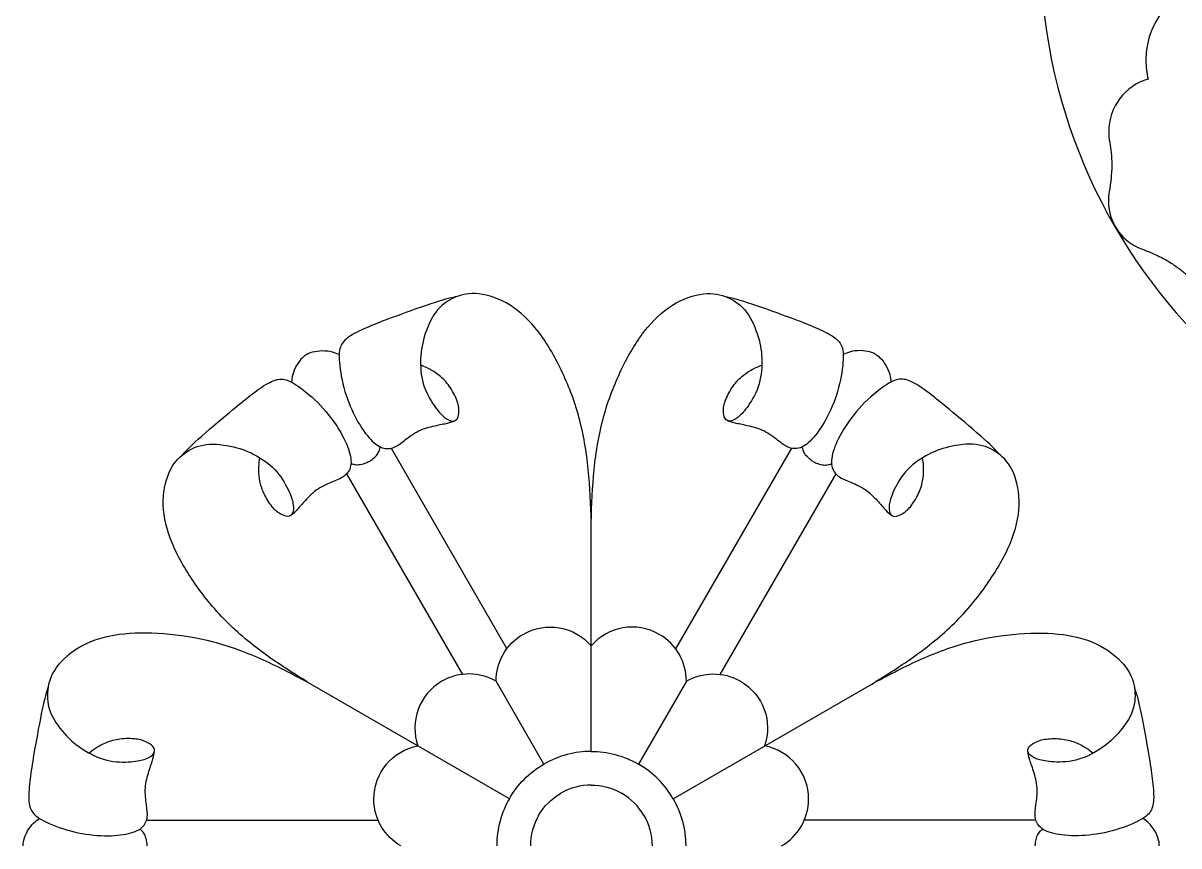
# Model space of a CAD drawing. Extents: x -106 to 93, y -17 to 204.
# Drawn here: x -105.5 to -31.1, y 41 to 94 of the extents above; entities that cross this region are included whole.
import ezdxf

# ---------------------------------------------------------------- set-up
doc = ezdxf.new("R2010")
doc.units = 0
doc.header["$MEASUREMENT"] = 0
doc.layers.add('LAYER_1', color=7, linetype='CONTINUOUS')

msp = doc.modelspace()

# ---------------------------------------------------------------- linework, layer by layer
at = {"layer": 'LAYER_1'}
for points, knots in [([(-4.1535, 62.9348), (-23.9765, 62.9348), (-40.0462, 79.0045), (-40.0462, 98.8275), (-40.0462, 98.8275), (-40.0462, 118.6504), (-23.9765, 134.7201), (-4.1535, 134.7201), (-4.1535, 134.7201), (15.6696, 134.7201), (31.7392, 118.6504), (31.7392, 98.8275), (31.7392, 98.8275), (31.7392, 79.0045), (15.6696, 62.9348), (-4.1535, 62.9348)], [0, 0, 0, 0, 0.2, 0.2, 0.2, 0.2, 0.4, 0.4, 0.4, 0.4, 0.6, 0.6, 0.6, 0.6, 1, 1, 1, 1]), ([(-16.1113, 97.4021), (-16.1113, 97.4021), (-28.3296, 96.7869), (-28.3296, 96.7869), (-28.3296, 96.7869), (-28.3332, 96.7868), (-28.3152, 96.7877), (-28.3188, 96.7875), (-28.3188, 96.7875), (-31.0657, 96.6549), (-33.2521, 94.3857), (-33.2522, 91.606), (-33.2522, 91.606), (-33.2521, 91.1889), (-33.2028, 90.7834), (-33.11, 90.3948), (-33.11, 90.3948), (-34.5757, 89.9587), (-35.6446, 88.6011), (-35.6446, 86.9936), (-35.6446, 86.9936), (-35.6446, 86.7643), (-35.6228, 86.54), (-35.5813, 86.3227), (-35.5813, 86.3227), (-35.5491, 86.1056), (-35.5169, 85.8885), (-35.4922, 85.6482), (-35.4922, 85.6482), (-35.4674, 85.408), (-35.45, 85.1446), (-35.45, 84.8539), (-35.45, 84.8539), (-35.45, 84.5633), (-35.4674, 84.2452), (-35.4968, 83.9555), (-35.4968, 83.9555), (-35.5261, 83.6657), (-35.5674, 83.4042), (-35.6086, 83.1427), (-35.6086, 83.1427), (-35.6447, 82.9473), (-35.6636, 82.7458), (-35.6636, 82.54), (-35.6636, 82.54), (-35.6636, 81.9389), (-35.5028, 81.3754), (-35.222, 80.89), (-35.222, 80.89), (-34.9421, 80.4041), (-34.5344, 79.9832), (-34.0139, 79.6826), (-34.0139, 79.6826), (-33.8356, 79.5797), (-33.6517, 79.4953), (-33.4644, 79.4288), (-33.4644, 79.4288), (-33.2173, 79.3338), (-32.9702, 79.2388), (-32.7046, 79.1193), (-32.7046, 79.1193), (-32.439, 78.9998), (-32.1548, 78.8559), (-31.9032, 78.7106), (-31.9032, 78.7106), (-31.6514, 78.5652), (-31.432, 78.4184), (-31.2363, 78.2769), (-31.2363, 78.2769), (-31.0407, 78.1353), (-30.8687, 77.9988), (-30.6967, 77.8625), (-30.6967, 77.8625), (-30.5294, 77.7179), (-30.346, 77.5868), (-30.1474, 77.4721), (-30.1474, 77.4721), (-28.7554, 76.6684), (-27.0451, 76.9153), (-25.9346, 77.9667), (-25.9346, 77.9667), (-25.6446, 77.692), (-25.318, 77.4466), (-24.9568, 77.238), (-24.9568, 77.238), (-22.5494, 75.8481), (-19.491, 76.607), (-18.0027, 78.9196), (-18.0027, 78.9196), (-18.0008, 78.9226), (-18.0107, 78.9075), (-18.0087, 78.9105), (-18.0087, 78.9105), (-18.0087, 78.9105), (-11.3668, 89.1843), (-11.3668, 89.1843)], [0, 0, 0, 0, 0.04, 0.04, 0.04, 0.04, 0.08, 0.08, 0.08, 0.08, 0.12, 0.12, 0.12, 0.12, 0.16, 0.16, 0.16, 0.16, 0.2, 0.2, 0.2, 0.2, 0.24, 0.24, 0.24, 0.24, 0.28, 0.28, 0.28, 0.28, 0.32, 0.32, 0.32, 0.32, 0.36, 0.36, 0.36, 0.36, 0.4, 0.4, 0.4, 0.4, 0.44, 0.44, 0.44, 0.44, 0.48, 0.48, 0.48, 0.48, 0.52, 0.52, 0.52, 0.52, 0.56, 0.56, 0.56, 0.56, 0.6, 0.6, 0.6, 0.6, 0.64, 0.64, 0.64, 0.64, 0.68, 0.68, 0.68, 0.68, 0.72, 0.72, 0.72, 0.72, 0.76, 0.76, 0.76, 0.76, 0.8, 0.8, 0.8, 0.8, 0.84, 0.84, 0.84, 0.84, 0.88, 0.88, 0.88, 0.88, 0.92, 0.92, 0.92, 0.92, 1, 1, 1, 1]), ([(-68.9559, 61.8501), (-68.9923, 62.9798), (-69.0288, 64.1097), (-69.1439, 65.2497), (-69.1439, 65.2497), (-69.2589, 66.3898), (-69.4527, 67.5404), (-69.7493, 68.6255), (-69.7493, 68.6255), (-70.046, 69.7109), (-70.4456, 70.7309), (-70.8898, 71.6593), (-70.8898, 71.6593), (-71.334, 72.5877), (-71.8228, 73.4244), (-72.3682, 74.1308), (-72.3682, 74.1308), (-72.9138, 74.8371), (-73.5161, 75.4132), (-74.182, 75.8262), (-74.182, 75.8262), (-74.848, 76.2393), (-75.5776, 76.4893), (-76.1896, 76.5606), (-76.1896, 76.5606), (-76.8017, 76.6318), (-77.2961, 76.5242), (-77.7516, 76.3244), (-77.7516, 76.3244), (-78.2071, 76.1245), (-78.6237, 75.8323), (-78.9563, 75.3849), (-78.9563, 75.3849), (-79.289, 74.9375), (-79.5379, 74.3349), (-79.7, 73.7908), (-79.7, 73.7908), (-79.8622, 73.2469), (-79.9376, 72.7615), (-79.9432, 72.2246), (-79.9432, 72.2246), (-79.9488, 71.6878), (-79.8846, 71.0994), (-79.7026, 70.5705), (-79.7026, 70.5705), (-79.5205, 70.0415), (-79.2207, 69.5719), (-78.9837, 69.247), (-78.9837, 69.247), (-78.7466, 68.922), (-78.5721, 68.7416), (-78.3959, 68.6066), (-78.3959, 68.6066), (-78.2197, 68.4717), (-78.0419, 68.3822), (-77.8963, 68.3686), (-77.8963, 68.3686), (-77.7508, 68.3551), (-77.6377, 68.4175), (-77.5676, 68.5397), (-77.5676, 68.5397), (-77.4976, 68.6619), (-77.4707, 68.8439), (-77.4718, 69.0397), (-77.4718, 69.0397), (-77.473, 69.2356), (-77.5023, 69.4453), (-77.6073, 69.719), (-77.6073, 69.719), (-77.7121, 69.9926), (-77.8927, 70.3302), (-78.091, 70.6115), (-78.091, 70.6115), (-78.2893, 70.8929), (-78.5055, 71.1182), (-78.7348, 71.3043), (-78.7348, 71.3043), (-78.9641, 71.4903), (-79.2067, 71.6372), (-79.4099, 71.7413), (-79.4099, 71.7413), (-79.613, 71.8454), (-79.7768, 71.9069), (-79.9406, 71.9684)], [0, 0, 0, 0, 0.0454545, 0.0454545, 0.0454545, 0.0454545, 0.0909091, 0.0909091, 0.0909091, 0.0909091, 0.1363636, 0.1363636, 0.1363636, 0.1363636, 0.1818182, 0.1818182, 0.1818182, 0.1818182, 0.2272727, 0.2272727, 0.2272727, 0.2272727, 0.2727273, 0.2727273, 0.2727273, 0.2727273, 0.3181818, 0.3181818, 0.3181818, 0.3181818, 0.3636364, 0.3636364, 0.3636364, 0.3636364, 0.4090909, 0.4090909, 0.4090909, 0.4090909, 0.4545455, 0.4545455, 0.4545455, 0.4545455, 0.5, 0.5, 0.5, 0.5, 0.5454545, 0.5454545, 0.5454545, 0.5454545, 0.5909091, 0.5909091, 0.5909091, 0.5909091, 0.6363636, 0.6363636, 0.6363636, 0.6363636, 0.6818182, 0.6818182, 0.6818182, 0.6818182, 0.7272727, 0.7272727, 0.7272727, 0.7272727, 0.7727273, 0.7727273, 0.7727273, 0.7727273, 0.8181818, 0.8181818, 0.8181818, 0.8181818, 0.8636364, 0.8636364, 0.8636364, 0.8636364, 0.9090909, 0.9090909, 0.9090909, 0.9090909, 1, 1, 1, 1]), ([(-68.9561, 61.8502), (-68.9197, 62.9799), (-68.8832, 64.1097), (-68.7682, 65.2498), (-68.7682, 65.2498), (-68.6531, 66.3899), (-68.4595, 67.5405), (-68.1627, 68.6256), (-68.1627, 68.6256), (-67.866, 69.711), (-67.4664, 70.731), (-67.0223, 71.6594), (-67.0223, 71.6594), (-66.5781, 72.5878), (-66.0893, 73.4245), (-65.5437, 74.1309), (-65.5437, 74.1309), (-64.9983, 74.8372), (-64.3959, 75.4132), (-63.7301, 75.8263), (-63.7301, 75.8263), (-63.0641, 76.2394), (-62.3344, 76.4895), (-61.7224, 76.5606), (-61.7224, 76.5606), (-61.1105, 76.6319), (-60.6159, 76.5243), (-60.1604, 76.3245), (-60.1604, 76.3245), (-59.7049, 76.1246), (-59.2883, 75.8324), (-58.9557, 75.385), (-58.9557, 75.385), (-58.623, 74.9377), (-58.3743, 74.335), (-58.2121, 73.7909), (-58.2121, 73.7909), (-58.05, 73.247), (-57.9745, 72.7616), (-57.9688, 72.2247), (-57.9688, 72.2247), (-57.9633, 71.6879), (-58.0275, 71.0994), (-58.2094, 70.5706), (-58.2094, 70.5706), (-58.3915, 70.0417), (-58.6913, 69.5721), (-58.9284, 69.2471), (-58.9284, 69.2471), (-59.1655, 68.9221), (-59.34, 68.7417), (-59.5161, 68.6067), (-59.5161, 68.6067), (-59.6924, 68.4718), (-59.8702, 68.3823), (-60.0157, 68.3687), (-60.0157, 68.3687), (-60.1613, 68.3552), (-60.2745, 68.4176), (-60.3444, 68.5398), (-60.3444, 68.5398), (-60.4144, 68.662), (-60.4414, 68.844), (-60.4402, 69.0398), (-60.4402, 69.0398), (-60.4391, 69.2356), (-60.4098, 69.4454), (-60.3048, 69.719), (-60.3048, 69.719), (-60.1999, 69.9927), (-60.0194, 70.3303), (-59.8211, 70.6116), (-59.8211, 70.6116), (-59.6227, 70.8931), (-59.4065, 71.1183), (-59.1772, 71.3044), (-59.1772, 71.3044), (-58.948, 71.4904), (-58.7053, 71.6372), (-58.5022, 71.7414), (-58.5022, 71.7414), (-58.299, 71.8455), (-58.1353, 71.907), (-57.9716, 71.9685)], [0, 0, 0, 0, 0.0454545, 0.0454545, 0.0454545, 0.0454545, 0.0909091, 0.0909091, 0.0909091, 0.0909091, 0.1363636, 0.1363636, 0.1363636, 0.1363636, 0.1818182, 0.1818182, 0.1818182, 0.1818182, 0.2272727, 0.2272727, 0.2272727, 0.2272727, 0.2727273, 0.2727273, 0.2727273, 0.2727273, 0.3181818, 0.3181818, 0.3181818, 0.3181818, 0.3636364, 0.3636364, 0.3636364, 0.3636364, 0.4090909, 0.4090909, 0.4090909, 0.4090909, 0.4545455, 0.4545455, 0.4545455, 0.4545455, 0.5, 0.5, 0.5, 0.5, 0.5454545, 0.5454545, 0.5454545, 0.5454545, 0.5909091, 0.5909091, 0.5909091, 0.5909091, 0.6363636, 0.6363636, 0.6363636, 0.6363636, 0.6818182, 0.6818182, 0.6818182, 0.6818182, 0.7272727, 0.7272727, 0.7272727, 0.7272727, 0.7727273, 0.7727273, 0.7727273, 0.7727273, 0.8181818, 0.8181818, 0.8181818, 0.8181818, 0.8636364, 0.8636364, 0.8636364, 0.8636364, 0.9090909, 0.9090909, 0.9090909, 0.9090909, 1, 1, 1, 1]), ([(-77.5703, 76.398), (-77.9335, 76.3173), (-78.2967, 76.2367), (-79.0035, 76.0078), (-79.0035, 76.0078), (-79.7102, 75.779), (-80.7607, 75.4021), (-81.4969, 75.1319), (-81.4969, 75.1319), (-82.2331, 74.8618), (-82.6553, 74.6984), (-83.0972, 74.5149), (-83.0972, 74.5149), (-83.5392, 74.3315), (-84.0013, 74.1279), (-84.34, 73.9295), (-84.34, 73.9295), (-84.6787, 73.731), (-84.8941, 73.5378), (-85.0237, 73.3051), (-85.0237, 73.3051), (-85.1534, 73.0725), (-85.1972, 72.8005), (-85.1732, 72.3266), (-85.1732, 72.3266), (-85.1492, 71.8527), (-85.0575, 71.177), (-84.8823, 70.5208), (-84.8823, 70.5208), (-84.7071, 69.8646), (-84.4484, 69.2278), (-84.165, 68.6771), (-84.165, 68.6771), (-83.8815, 68.1265), (-83.573, 67.6619), (-83.2729, 67.316), (-83.2729, 67.316), (-82.9727, 66.9699), (-82.6808, 66.7426), (-82.4025, 66.648), (-82.4025, 66.648), (-82.1241, 66.5534), (-81.8591, 66.5916), (-81.6343, 66.684), (-81.6343, 66.684), (-81.4094, 66.7766), (-81.2246, 66.9235), (-80.9758, 67.1187), (-80.9758, 67.1187), (-80.7271, 67.314), (-80.4145, 67.5576), (-80.0707, 67.7275), (-80.0707, 67.7275), (-79.7269, 67.8972), (-79.3519, 67.9932), (-79.0249, 68.0651), (-79.0249, 68.0651), (-78.6978, 68.1371), (-78.4184, 68.185), (-78.2121, 68.2347), (-78.2121, 68.2347), (-78.0058, 68.2844), (-77.8724, 68.3359), (-77.7391, 68.3875)], [0, 0, 0, 0, 0.0588235, 0.0588235, 0.0588235, 0.0588235, 0.1176471, 0.1176471, 0.1176471, 0.1176471, 0.1764706, 0.1764706, 0.1764706, 0.1764706, 0.2352941, 0.2352941, 0.2352941, 0.2352941, 0.2941176, 0.2941176, 0.2941176, 0.2941176, 0.3529412, 0.3529412, 0.3529412, 0.3529412, 0.4117647, 0.4117647, 0.4117647, 0.4117647, 0.4705882, 0.4705882, 0.4705882, 0.4705882, 0.5294118, 0.5294118, 0.5294118, 0.5294118, 0.5882353, 0.5882353, 0.5882353, 0.5882353, 0.6470588, 0.6470588, 0.6470588, 0.6470588, 0.7058824, 0.7058824, 0.7058824, 0.7058824, 0.7647059, 0.7647059, 0.7647059, 0.7647059, 0.8235294, 0.8235294, 0.8235294, 0.8235294, 0.8823529, 0.8823529, 0.8823529, 0.8823529, 1, 1, 1, 1]), ([(-60.3417, 76.3981), (-59.9787, 76.3174), (-59.6154, 76.2368), (-58.9087, 76.0079), (-58.9087, 76.0079), (-58.2018, 75.7791), (-57.1514, 75.4022), (-56.4152, 75.132), (-56.4152, 75.132), (-55.6789, 74.8619), (-55.2569, 74.6985), (-54.8149, 74.515), (-54.8149, 74.515), (-54.3728, 74.3316), (-53.9108, 74.128), (-53.5721, 73.9295), (-53.5721, 73.9295), (-53.2334, 73.7311), (-53.018, 73.5379), (-52.8883, 73.3052), (-52.8883, 73.3052), (-52.7587, 73.0726), (-52.7148, 72.8006), (-52.7389, 72.3267), (-52.7389, 72.3267), (-52.7629, 71.8528), (-52.8546, 71.1771), (-53.0298, 70.5209), (-53.0298, 70.5209), (-53.2051, 69.8647), (-53.4636, 69.2279), (-53.7471, 68.6772), (-53.7471, 68.6772), (-54.0307, 68.1266), (-54.339, 67.662), (-54.6392, 67.316), (-54.6392, 67.316), (-54.9393, 66.97), (-55.2313, 66.7427), (-55.5097, 66.6481), (-55.5097, 66.6481), (-55.788, 66.5535), (-56.0529, 66.5916), (-56.2777, 66.6841), (-56.2777, 66.6841), (-56.5026, 66.7767), (-56.6875, 66.9236), (-56.9362, 67.1188), (-56.9362, 67.1188), (-57.185, 67.314), (-57.4976, 67.5578), (-57.8413, 67.7276), (-57.8413, 67.7276), (-58.1852, 67.8972), (-58.5601, 67.9933), (-58.8872, 68.0653), (-58.8872, 68.0653), (-59.2143, 68.1372), (-59.4936, 68.185), (-59.6999, 68.2348), (-59.6999, 68.2348), (-59.9063, 68.2845), (-60.0397, 68.336), (-60.173, 68.3876)], [0, 0, 0, 0, 0.0588235, 0.0588235, 0.0588235, 0.0588235, 0.1176471, 0.1176471, 0.1176471, 0.1176471, 0.1764706, 0.1764706, 0.1764706, 0.1764706, 0.2352941, 0.2352941, 0.2352941, 0.2352941, 0.2941176, 0.2941176, 0.2941176, 0.2941176, 0.3529412, 0.3529412, 0.3529412, 0.3529412, 0.4117647, 0.4117647, 0.4117647, 0.4117647, 0.4705882, 0.4705882, 0.4705882, 0.4705882, 0.5294118, 0.5294118, 0.5294118, 0.5294118, 0.5882353, 0.5882353, 0.5882353, 0.5882353, 0.6470588, 0.6470588, 0.6470588, 0.6470588, 0.7058824, 0.7058824, 0.7058824, 0.7058824, 0.7647059, 0.7647059, 0.7647059, 0.7647059, 0.8235294, 0.8235294, 0.8235294, 0.8235294, 0.8823529, 0.8823529, 0.8823529, 0.8823529, 1, 1, 1, 1]), ([(-87.2409, 72.6736), (-87.3326, 72.6207), (-87.4243, 72.5677), (-87.5446, 72.4467), (-87.5446, 72.4467), (-87.6649, 72.3256), (-87.8138, 72.1363), (-87.929, 71.9407), (-87.929, 71.9407), (-88.0442, 71.7451), (-88.1255, 71.5432), (-88.173, 71.3643), (-88.173, 71.3643), (-88.2207, 71.1854), (-88.2344, 71.0295), (-88.2482, 70.8736)], [0, 0, 0, 0, 0.2, 0.2, 0.2, 0.2, 0.4, 0.4, 0.4, 0.4, 0.6, 0.6, 0.6, 0.6, 1, 1, 1, 1]), ([(-87.2407, 72.6737), (-87.1491, 72.7267), (-87.0574, 72.7796), (-86.8923, 72.8232), (-86.8923, 72.8232), (-86.7273, 72.8669), (-86.4889, 72.9012), (-86.2619, 72.9032), (-86.2619, 72.9032), (-86.0351, 72.9051), (-85.8194, 72.8746), (-85.6407, 72.8264), (-85.6407, 72.8264), (-85.4621, 72.7781), (-85.3201, 72.7121), (-85.1782, 72.646)], [0, 0, 0, 0, 0.2, 0.2, 0.2, 0.2, 0.4, 0.4, 0.4, 0.4, 0.6, 0.6, 0.6, 0.6, 1, 1, 1, 1]), ([(-50.6713, 72.6738), (-50.763, 72.7267), (-50.8547, 72.7796), (-51.0197, 72.8233), (-51.0197, 72.8233), (-51.1847, 72.8669), (-51.4231, 72.9013), (-51.6501, 72.9033), (-51.6501, 72.9033), (-51.8771, 72.9052), (-52.0926, 72.8747), (-52.2712, 72.8265), (-52.2712, 72.8265), (-52.45, 72.7782), (-52.592, 72.7122), (-52.7338, 72.6461)], [0, 0, 0, 0, 0.2, 0.2, 0.2, 0.2, 0.4, 0.4, 0.4, 0.4, 0.6, 0.6, 0.6, 0.6, 1, 1, 1, 1]), ([(-50.6712, 72.6737), (-50.5795, 72.6208), (-50.4877, 72.5678), (-50.3675, 72.4468), (-50.3675, 72.4468), (-50.2472, 72.3256), (-50.0982, 72.1364), (-49.983, 71.9408), (-49.983, 71.9408), (-49.8679, 71.7452), (-49.7865, 71.5433), (-49.7389, 71.3644), (-49.7389, 71.3644), (-49.6914, 71.1855), (-49.6776, 71.0296), (-49.6638, 70.8737)], [0, 0, 0, 0, 0.2, 0.2, 0.2, 0.2, 0.4, 0.4, 0.4, 0.4, 0.6, 0.6, 0.6, 0.6, 1, 1, 1, 1]), ([(-95.3014, 66.1609), (-95.05, 66.435), (-94.7985, 66.7093), (-94.247, 67.207), (-94.247, 67.207), (-93.6954, 67.7046), (-92.8438, 68.4259), (-92.2417, 68.9283), (-92.2417, 68.9283), (-91.6396, 69.4309), (-91.2871, 69.7148), (-90.9072, 70.0058), (-90.9072, 70.0058), (-90.5273, 70.2969), (-90.12, 70.5952), (-89.7788, 70.7894), (-89.7788, 70.7894), (-89.4376, 70.9834), (-89.1625, 71.0734), (-88.8963, 71.0694), (-88.8963, 71.0694), (-88.6299, 71.0653), (-88.3725, 70.9672), (-87.9741, 70.7095), (-87.9741, 70.7095), (-87.5758, 70.4518), (-87.0364, 70.0345), (-86.5556, 69.5547), (-86.5556, 69.5547), (-86.075, 69.0748), (-85.6528, 68.5324), (-85.3177, 68.0116), (-85.3177, 68.0116), (-84.9826, 67.4907), (-84.7344, 66.9913), (-84.5848, 66.5585), (-84.5848, 66.5585), (-84.4353, 66.1256), (-84.3844, 65.759), (-84.4417, 65.4707), (-84.4417, 65.4707), (-84.4989, 65.1823), (-84.6644, 64.9719), (-84.8569, 64.8235), (-84.8569, 64.8235), (-85.0495, 64.675), (-85.2692, 64.5884), (-85.5626, 64.4705), (-85.5626, 64.4705), (-85.8561, 64.3527), (-86.2234, 64.2039), (-86.5423, 63.991), (-86.5423, 63.991), (-86.8613, 63.7782), (-87.1318, 63.5015), (-87.3578, 63.2542), (-87.3578, 63.2542), (-87.5836, 63.0069), (-87.7647, 62.7889), (-87.9109, 62.6351), (-87.9109, 62.6351), (-88.0572, 62.4813), (-88.1684, 62.3915), (-88.2797, 62.3018)], [0, 0, 0, 0, 0.0588235, 0.0588235, 0.0588235, 0.0588235, 0.1176471, 0.1176471, 0.1176471, 0.1176471, 0.1764706, 0.1764706, 0.1764706, 0.1764706, 0.2352941, 0.2352941, 0.2352941, 0.2352941, 0.2941176, 0.2941176, 0.2941176, 0.2941176, 0.3529412, 0.3529412, 0.3529412, 0.3529412, 0.4117647, 0.4117647, 0.4117647, 0.4117647, 0.4705882, 0.4705882, 0.4705882, 0.4705882, 0.5294118, 0.5294118, 0.5294118, 0.5294118, 0.5882353, 0.5882353, 0.5882353, 0.5882353, 0.6470588, 0.6470588, 0.6470588, 0.6470588, 0.7058824, 0.7058824, 0.7058824, 0.7058824, 0.7647059, 0.7647059, 0.7647059, 0.7647059, 0.8235294, 0.8235294, 0.8235294, 0.8235294, 0.8823529, 0.8823529, 0.8823529, 0.8823529, 1, 1, 1, 1]), ([(-42.6106, 66.161), (-42.862, 66.4351), (-43.1135, 66.7094), (-43.6651, 67.2071), (-43.6651, 67.2071), (-44.2166, 67.7047), (-45.0683, 68.426), (-45.6703, 68.9284), (-45.6703, 68.9284), (-46.2724, 69.431), (-46.625, 69.7149), (-47.0049, 70.0059), (-47.0049, 70.0059), (-47.3847, 70.297), (-47.7921, 70.5953), (-48.1332, 70.7895), (-48.1332, 70.7895), (-48.4745, 70.9836), (-48.7496, 71.0735), (-49.0158, 71.0695), (-49.0158, 71.0695), (-49.2821, 71.0654), (-49.5396, 70.9673), (-49.938, 70.7096), (-49.938, 70.7096), (-50.3363, 70.4519), (-50.8757, 70.0346), (-51.3564, 69.5548), (-51.3564, 69.5548), (-51.8371, 69.0749), (-52.2592, 68.5326), (-52.5944, 68.0117), (-52.5944, 68.0117), (-52.9295, 67.4909), (-53.1776, 66.9914), (-53.3272, 66.5586), (-53.3272, 66.5586), (-53.4768, 66.1257), (-53.5277, 65.7591), (-53.4704, 65.4707), (-53.4704, 65.4707), (-53.4131, 65.1823), (-53.2476, 64.972), (-53.0551, 64.8236), (-53.0551, 64.8236), (-52.8625, 64.6751), (-52.6428, 64.5885), (-52.3495, 64.4706), (-52.3495, 64.4706), (-52.056, 64.3528), (-51.6886, 64.204), (-51.3697, 63.9911), (-51.3697, 63.9911), (-51.0509, 63.7783), (-50.7802, 63.5016), (-50.5544, 63.2542), (-50.5544, 63.2542), (-50.3285, 63.007), (-50.1474, 62.789), (-50.0012, 62.6352), (-50.0012, 62.6352), (-49.8549, 62.4814), (-49.7436, 62.3916), (-49.6323, 62.3018)], [0, 0, 0, 0, 0.0588235, 0.0588235, 0.0588235, 0.0588235, 0.1176471, 0.1176471, 0.1176471, 0.1176471, 0.1764706, 0.1764706, 0.1764706, 0.1764706, 0.2352941, 0.2352941, 0.2352941, 0.2352941, 0.2941176, 0.2941176, 0.2941176, 0.2941176, 0.3529412, 0.3529412, 0.3529412, 0.3529412, 0.4117647, 0.4117647, 0.4117647, 0.4117647, 0.4705882, 0.4705882, 0.4705882, 0.4705882, 0.5294118, 0.5294118, 0.5294118, 0.5294118, 0.5882353, 0.5882353, 0.5882353, 0.5882353, 0.6470588, 0.6470588, 0.6470588, 0.6470588, 0.7058824, 0.7058824, 0.7058824, 0.7058824, 0.7647059, 0.7647059, 0.7647059, 0.7647059, 0.8235294, 0.8235294, 0.8235294, 0.8235294, 0.8823529, 0.8823529, 0.8823529, 0.8823529, 1, 1, 1, 1]), ([(-87.0098, 51.4267), (-87.9699, 52.0231), (-88.9302, 52.6196), (-89.86, 53.2892), (-89.86, 53.2892), (-90.7898, 53.959), (-91.6893, 54.702), (-92.4808, 55.5016), (-92.4808, 55.5016), (-93.2724, 56.3011), (-93.956, 57.1572), (-94.5379, 58.0061), (-94.5379, 58.0061), (-95.1198, 58.855), (-95.6, 59.6966), (-95.9389, 60.5222), (-95.9389, 60.5222), (-96.2779, 61.3478), (-96.4756, 62.1575), (-96.5005, 62.9407), (-96.5005, 62.9407), (-96.5252, 63.724), (-96.3769, 64.4809), (-96.1326, 65.0465), (-96.1326, 65.0465), (-95.8883, 65.6121), (-95.5478, 65.9866), (-95.147, 66.2811), (-95.147, 66.2811), (-94.7462, 66.5757), (-94.2849, 66.7903), (-93.7311, 66.8547), (-93.7311, 66.8547), (-93.1773, 66.9191), (-92.531, 66.8333), (-91.9788, 66.7017), (-91.9788, 66.7017), (-91.4266, 66.5702), (-90.9685, 66.3928), (-90.5007, 66.1292), (-90.5007, 66.1292), (-90.033, 65.8657), (-89.5555, 65.5158), (-89.1885, 65.0938), (-89.1885, 65.0938), (-88.8215, 64.6716), (-88.5647, 64.1772), (-88.4018, 63.8094), (-88.4018, 63.8094), (-88.2389, 63.4416), (-88.1699, 63.2003), (-88.1411, 62.9803), (-88.1411, 62.9803), (-88.1124, 62.7602), (-88.1238, 62.5613), (-88.1849, 62.4285), (-88.1849, 62.4285), (-88.2459, 62.2958), (-88.3565, 62.229), (-88.4973, 62.2295), (-88.4973, 62.2295), (-88.6382, 62.23), (-88.8093, 62.2976), (-88.9782, 62.3965), (-88.9782, 62.3965), (-89.1472, 62.4954), (-89.3143, 62.6257), (-89.4988, 62.8534), (-89.4988, 62.8534), (-89.6833, 63.0811), (-89.8854, 63.4063), (-90.0299, 63.7186), (-90.0299, 63.7186), (-90.1744, 64.0311), (-90.2614, 64.3309), (-90.3079, 64.6226), (-90.3079, 64.6226), (-90.3544, 64.9141), (-90.3602, 65.1977), (-90.3489, 65.4257), (-90.3489, 65.4257), (-90.3375, 65.6537), (-90.3088, 65.8262), (-90.2802, 65.9988)], [0, 0, 0, 0, 0.0454545, 0.0454545, 0.0454545, 0.0454545, 0.0909091, 0.0909091, 0.0909091, 0.0909091, 0.1363636, 0.1363636, 0.1363636, 0.1363636, 0.1818182, 0.1818182, 0.1818182, 0.1818182, 0.2272727, 0.2272727, 0.2272727, 0.2272727, 0.2727273, 0.2727273, 0.2727273, 0.2727273, 0.3181818, 0.3181818, 0.3181818, 0.3181818, 0.3636364, 0.3636364, 0.3636364, 0.3636364, 0.4090909, 0.4090909, 0.4090909, 0.4090909, 0.4545455, 0.4545455, 0.4545455, 0.4545455, 0.5, 0.5, 0.5, 0.5, 0.5454545, 0.5454545, 0.5454545, 0.5454545, 0.5909091, 0.5909091, 0.5909091, 0.5909091, 0.6363636, 0.6363636, 0.6363636, 0.6363636, 0.6818182, 0.6818182, 0.6818182, 0.6818182, 0.7272727, 0.7272727, 0.7272727, 0.7272727, 0.7727273, 0.7727273, 0.7727273, 0.7727273, 0.8181818, 0.8181818, 0.8181818, 0.8181818, 0.8636364, 0.8636364, 0.8636364, 0.8636364, 0.9090909, 0.9090909, 0.9090909, 0.9090909, 1, 1, 1, 1]), ([(-83.2494, 65.7604), (-83.1932, 65.7929), (-83.137, 65.8253), (-83.0543, 65.8909), (-83.0543, 65.8909), (-82.9716, 65.9566), (-82.8623, 66.0556), (-82.7811, 66.1511), (-82.7811, 66.1511), (-82.7001, 66.2468), (-82.6472, 66.339), (-82.6127, 66.4312), (-82.6127, 66.4312), (-82.5783, 66.5234), (-82.5622, 66.6158), (-82.5462, 66.7081)], [0, 0, 0, 0, 0.2, 0.2, 0.2, 0.2, 0.4, 0.4, 0.4, 0.4, 0.6, 0.6, 0.6, 0.6, 1, 1, 1, 1]), ([(-54.6627, 65.7605), (-54.7189, 65.7929), (-54.775, 65.8254), (-54.8578, 65.891), (-54.8578, 65.891), (-54.9405, 65.9567), (-55.0498, 66.0557), (-55.1308, 66.1513), (-55.1308, 66.1513), (-55.212, 66.2469), (-55.2649, 66.3391), (-55.2993, 66.4313), (-55.2993, 66.4313), (-55.3338, 66.5235), (-55.3498, 66.6159), (-55.3658, 66.7082)], [0, 0, 0, 0, 0.2, 0.2, 0.2, 0.2, 0.4, 0.4, 0.4, 0.4, 0.6, 0.6, 0.6, 0.6, 1, 1, 1, 1]), ([(-50.9023, 51.4268), (-49.9421, 52.0232), (-48.9819, 52.6197), (-48.0521, 53.2893), (-48.0521, 53.2893), (-47.1223, 53.9591), (-46.2228, 54.702), (-45.4312, 55.5017), (-45.4312, 55.5017), (-44.6397, 56.3012), (-43.956, 57.1573), (-43.3742, 58.0062), (-43.3742, 58.0062), (-42.7923, 58.8551), (-42.3121, 59.6967), (-41.9731, 60.5223), (-41.9731, 60.5223), (-41.6342, 61.3479), (-41.4364, 62.1576), (-41.4117, 62.9408), (-41.4117, 62.9408), (-41.3869, 63.7241), (-41.5351, 64.481), (-41.7794, 65.0466), (-41.7794, 65.0466), (-42.0238, 65.6123), (-42.3641, 65.9867), (-42.765, 66.2812), (-42.765, 66.2812), (-43.1658, 66.5757), (-43.6272, 66.7904), (-44.181, 66.8548), (-44.181, 66.8548), (-44.7347, 66.9193), (-45.3811, 66.8334), (-45.9333, 66.7018), (-45.9333, 66.7018), (-46.4854, 66.5702), (-46.9436, 66.3929), (-47.4113, 66.1293), (-47.4113, 66.1293), (-47.8791, 65.8658), (-48.3565, 65.5159), (-48.7235, 65.0939), (-48.7235, 65.0939), (-49.0905, 64.6718), (-49.3473, 64.1773), (-49.5102, 63.8095), (-49.5102, 63.8095), (-49.6731, 63.4417), (-49.7421, 63.2003), (-49.7708, 62.9803), (-49.7708, 62.9803), (-49.7997, 62.7603), (-49.7883, 62.5615), (-49.7272, 62.4287), (-49.7272, 62.4287), (-49.6662, 62.2958), (-49.5555, 62.2291), (-49.4146, 62.2295), (-49.4146, 62.2295), (-49.2739, 62.23), (-49.1029, 62.2977), (-48.9338, 62.3966), (-48.9338, 62.3966), (-48.7648, 62.4955), (-48.5978, 62.6258), (-48.4133, 62.8535), (-48.4133, 62.8535), (-48.2288, 63.0811), (-48.0267, 63.4063), (-47.8821, 63.7187), (-47.8821, 63.7187), (-47.7376, 64.0312), (-47.6506, 64.331), (-47.6042, 64.6226), (-47.6042, 64.6226), (-47.5578, 64.9143), (-47.5519, 65.1978), (-47.5622, 65.4264), (-47.5622, 65.4264), (-47.5725, 65.6551), (-47.5992, 65.8289), (-47.6257, 66.0027)], [0, 0, 0, 0, 0.0454545, 0.0454545, 0.0454545, 0.0454545, 0.0909091, 0.0909091, 0.0909091, 0.0909091, 0.1363636, 0.1363636, 0.1363636, 0.1363636, 0.1818182, 0.1818182, 0.1818182, 0.1818182, 0.2272727, 0.2272727, 0.2272727, 0.2272727, 0.2727273, 0.2727273, 0.2727273, 0.2727273, 0.3181818, 0.3181818, 0.3181818, 0.3181818, 0.3636364, 0.3636364, 0.3636364, 0.3636364, 0.4090909, 0.4090909, 0.4090909, 0.4090909, 0.4545455, 0.4545455, 0.4545455, 0.4545455, 0.5, 0.5, 0.5, 0.5, 0.5454545, 0.5454545, 0.5454545, 0.5454545, 0.5909091, 0.5909091, 0.5909091, 0.5909091, 0.6363636, 0.6363636, 0.6363636, 0.6363636, 0.6818182, 0.6818182, 0.6818182, 0.6818182, 0.7272727, 0.7272727, 0.7272727, 0.7272727, 0.7727273, 0.7727273, 0.7727273, 0.7727273, 0.8181818, 0.8181818, 0.8181818, 0.8181818, 0.8636364, 0.8636364, 0.8636364, 0.8636364, 0.9090909, 0.9090909, 0.9090909, 0.9090909, 1, 1, 1, 1]), ([(-83.2495, 65.7603), (-83.3057, 65.7279), (-83.3618, 65.6955), (-83.4601, 65.6567), (-83.4601, 65.6567), (-83.5584, 65.6178), (-83.6987, 65.5727), (-83.822, 65.5503), (-83.822, 65.5503), (-83.9453, 65.5279), (-84.0517, 65.5281), (-84.1487, 65.5444), (-84.1487, 65.5444), (-84.2458, 65.5607), (-84.3339, 65.5929), (-84.4218, 65.6253)], [0, 0, 0, 0, 0.2, 0.2, 0.2, 0.2, 0.4, 0.4, 0.4, 0.4, 0.6, 0.6, 0.6, 0.6, 1, 1, 1, 1]), ([(-54.6626, 65.7604), (-54.6064, 65.728), (-54.5502, 65.6956), (-54.452, 65.6567), (-54.452, 65.6567), (-54.3537, 65.6179), (-54.2133, 65.5728), (-54.0901, 65.5504), (-54.0901, 65.5504), (-53.9668, 65.528), (-53.8604, 65.5282), (-53.7633, 65.5445), (-53.7633, 65.5445), (-53.6662, 65.5608), (-53.5782, 65.593), (-53.4903, 65.6253)], [0, 0, 0, 0, 0.2, 0.2, 0.2, 0.2, 0.4, 0.4, 0.4, 0.4, 0.6, 0.6, 0.6, 0.6, 1, 1, 1, 1]), ([(-75.0801, 51.6109), (-75.0802, 52.8144), (-74.4556, 53.9852), (-73.3385, 54.6302), (-73.3385, 54.6302), (-71.8639, 55.4815), (-70.0254, 55.1319), (-68.9559, 53.8847)], [0, 0, 0, 0, 0.3333333, 0.3333333, 0.3333333, 0.3333333, 1, 1, 1, 1]), ([(-62.8319, 51.611), (-62.8318, 52.8146), (-63.4564, 53.9852), (-64.5737, 54.6303), (-64.5737, 54.6303), (-66.0482, 55.4816), (-67.8866, 55.132), (-68.9561, 53.8848)], [0, 0, 0, 0, 0.3333333, 0.3333333, 0.3333333, 0.3333333, 1, 1, 1, 1]), ([(-87.0096, 51.4268), (-88.0062, 51.9602), (-89.0029, 52.4935), (-90.0477, 52.9639), (-90.0477, 52.9639), (-91.0927, 53.4343), (-92.1859, 53.8418), (-93.274, 54.1274), (-93.274, 54.1274), (-94.3623, 54.4132), (-95.4455, 54.5772), (-96.4716, 54.6566), (-96.4716, 54.6566), (-97.4977, 54.7362), (-98.4666, 54.7312), (-99.3511, 54.612), (-99.3511, 54.612), (-100.2356, 54.4927), (-101.0357, 54.2591), (-101.7263, 53.8889), (-101.7263, 53.8889), (-102.417, 53.5187), (-102.9984, 53.0119), (-103.3661, 52.5175), (-103.3661, 52.5175), (-103.7338, 52.0231), (-103.8879, 51.5411), (-103.9425, 51.0467), (-103.9425, 51.0467), (-103.9972, 50.5523), (-103.9524, 50.0454), (-103.7313, 49.5337), (-103.7313, 49.5337), (-103.5102, 49.0219), (-103.1126, 48.5051), (-102.7226, 48.0926), (-102.7226, 48.0926), (-102.3326, 47.6802), (-101.9499, 47.3721), (-101.4878, 47.0988), (-101.4878, 47.0988), (-101.0258, 46.8255), (-100.4841, 46.5869), (-99.935, 46.4801), (-99.935, 46.4801), (-99.386, 46.3734), (-98.8293, 46.3982), (-98.4294, 46.441), (-98.4294, 46.441), (-98.0294, 46.4838), (-97.7859, 46.5448), (-97.5809, 46.6298), (-97.5809, 46.6298), (-97.376, 46.7149), (-97.2095, 46.8243), (-97.1251, 46.9435), (-97.1251, 46.9435), (-97.0406, 47.0628), (-97.0381, 47.192), (-97.1089, 47.3137), (-97.1089, 47.3137), (-97.1797, 47.4355), (-97.3238, 47.5497), (-97.4939, 47.6466), (-97.4939, 47.6466), (-97.6641, 47.7435), (-97.8605, 47.8231), (-98.1499, 47.869), (-98.1499, 47.869), (-98.4393, 47.9149), (-98.822, 47.9274), (-99.1648, 47.8964), (-99.1648, 47.8964), (-99.5077, 47.8653), (-99.8108, 47.7907), (-100.0866, 47.6851), (-100.0866, 47.6851), (-100.3624, 47.5796), (-100.6108, 47.4429), (-100.8026, 47.3191), (-100.8026, 47.3191), (-100.9944, 47.1952), (-101.1295, 47.0841), (-101.2645, 46.973)], [0, 0, 0, 0, 0.0454545, 0.0454545, 0.0454545, 0.0454545, 0.0909091, 0.0909091, 0.0909091, 0.0909091, 0.1363636, 0.1363636, 0.1363636, 0.1363636, 0.1818182, 0.1818182, 0.1818182, 0.1818182, 0.2272727, 0.2272727, 0.2272727, 0.2272727, 0.2727273, 0.2727273, 0.2727273, 0.2727273, 0.3181818, 0.3181818, 0.3181818, 0.3181818, 0.3636364, 0.3636364, 0.3636364, 0.3636364, 0.4090909, 0.4090909, 0.4090909, 0.4090909, 0.4545455, 0.4545455, 0.4545455, 0.4545455, 0.5, 0.5, 0.5, 0.5, 0.5454545, 0.5454545, 0.5454545, 0.5454545, 0.5909091, 0.5909091, 0.5909091, 0.5909091, 0.6363636, 0.6363636, 0.6363636, 0.6363636, 0.6818182, 0.6818182, 0.6818182, 0.6818182, 0.7272727, 0.7272727, 0.7272727, 0.7272727, 0.7727273, 0.7727273, 0.7727273, 0.7727273, 0.8181818, 0.8181818, 0.8181818, 0.8181818, 0.8636364, 0.8636364, 0.8636364, 0.8636364, 0.9090909, 0.9090909, 0.9090909, 0.9090909, 1, 1, 1, 1]), ([(-50.9023, 51.4269), (-49.9057, 51.9603), (-48.909, 52.4937), (-47.8642, 52.964), (-47.8642, 52.964), (-46.8193, 53.4344), (-45.726, 53.842), (-44.6379, 54.1276), (-44.6379, 54.1276), (-43.5496, 54.4133), (-42.4664, 54.5773), (-41.4403, 54.6568), (-41.4403, 54.6568), (-40.4142, 54.7364), (-39.4452, 54.7314), (-38.5607, 54.6122), (-38.5607, 54.6122), (-37.6763, 54.4929), (-36.8762, 54.2593), (-36.1856, 53.8891), (-36.1856, 53.8891), (-35.4949, 53.519), (-34.9135, 53.0121), (-34.5458, 52.5177), (-34.5458, 52.5177), (-34.1781, 52.0233), (-34.024, 51.5412), (-33.9694, 51.0468), (-33.9694, 51.0468), (-33.9147, 50.5524), (-33.9595, 50.0456), (-34.1806, 49.5338), (-34.1806, 49.5338), (-34.4016, 49.022), (-34.7992, 48.5052), (-35.1893, 48.0928), (-35.1893, 48.0928), (-35.5793, 47.6804), (-35.962, 47.3723), (-36.424, 47.099), (-36.424, 47.099), (-36.8861, 46.8257), (-37.4278, 46.5871), (-37.9769, 46.4803), (-37.9769, 46.4803), (-38.526, 46.3735), (-39.0825, 46.3983), (-39.4825, 46.4412), (-39.4825, 46.4412), (-39.8825, 46.484), (-40.126, 46.545), (-40.331, 46.63), (-40.331, 46.63), (-40.5359, 46.7151), (-40.7024, 46.8244), (-40.7868, 46.9436), (-40.7868, 46.9436), (-40.8713, 47.0629), (-40.8739, 47.1921), (-40.8031, 47.3138), (-40.8031, 47.3138), (-40.7322, 47.4356), (-40.5881, 47.55), (-40.418, 47.6468), (-40.418, 47.6468), (-40.2478, 47.7438), (-40.0514, 47.8232), (-39.762, 47.8691), (-39.762, 47.8691), (-39.4726, 47.9151), (-39.09, 47.9276), (-38.7471, 47.8965), (-38.7471, 47.8965), (-38.4042, 47.8655), (-38.1011, 47.7909), (-37.8253, 47.6853), (-37.8253, 47.6853), (-37.5495, 47.5797), (-37.3011, 47.443), (-37.1093, 47.3192), (-37.1093, 47.3192), (-36.9175, 47.1954), (-36.7824, 47.0843), (-36.6474, 46.9732)], [0, 0, 0, 0, 0.0454545, 0.0454545, 0.0454545, 0.0454545, 0.0909091, 0.0909091, 0.0909091, 0.0909091, 0.1363636, 0.1363636, 0.1363636, 0.1363636, 0.1818182, 0.1818182, 0.1818182, 0.1818182, 0.2272727, 0.2272727, 0.2272727, 0.2272727, 0.2727273, 0.2727273, 0.2727273, 0.2727273, 0.3181818, 0.3181818, 0.3181818, 0.3181818, 0.3636364, 0.3636364, 0.3636364, 0.3636364, 0.4090909, 0.4090909, 0.4090909, 0.4090909, 0.4545455, 0.4545455, 0.4545455, 0.4545455, 0.5, 0.5, 0.5, 0.5, 0.5454545, 0.5454545, 0.5454545, 0.5454545, 0.5909091, 0.5909091, 0.5909091, 0.5909091, 0.6363636, 0.6363636, 0.6363636, 0.6363636, 0.6818182, 0.6818182, 0.6818182, 0.6818182, 0.7272727, 0.7272727, 0.7272727, 0.7272727, 0.7727273, 0.7727273, 0.7727273, 0.7727273, 0.8181818, 0.8181818, 0.8181818, 0.8181818, 0.8636364, 0.8636364, 0.8636364, 0.8636364, 0.9090909, 0.9090909, 0.9090909, 0.9090909, 1, 1, 1, 1]), ([(-75.0803, 51.6108), (-76.1226, 52.2127), (-77.4487, 52.2571), (-78.5659, 51.6121), (-78.5659, 51.6121), (-80.0404, 50.7608), (-80.6569, 48.9938), (-80.1116, 47.444)], [0, 0, 0, 0, 0.3333333, 0.3333333, 0.3333333, 0.3333333, 1, 1, 1, 1]), ([(-62.8318, 51.6109), (-61.7896, 52.2128), (-60.4634, 52.2572), (-59.3462, 51.6122), (-59.3462, 51.6122), (-57.8716, 50.7609), (-57.2552, 48.9939), (-57.8005, 47.4441)], [0, 0, 0, 0, 0.3333333, 0.3333333, 0.3333333, 0.3333333, 1, 1, 1, 1]), ([(-103.9157, 51.2405), (-104.0274, 50.8857), (-104.1391, 50.5308), (-104.2943, 49.8043), (-104.2943, 49.8043), (-104.4496, 49.0778), (-104.6483, 47.9797), (-104.7824, 47.207), (-104.7824, 47.207), (-104.9166, 46.4342), (-104.9863, 45.987), (-105.0483, 45.5125), (-105.0483, 45.5125), (-105.1104, 45.0379), (-105.1651, 44.536), (-105.1626, 44.1435), (-105.1626, 44.1435), (-105.1601, 43.751), (-105.1005, 43.4678), (-104.9639, 43.2392), (-104.9639, 43.2392), (-104.8272, 43.0106), (-104.6135, 42.8366), (-104.1912, 42.6205), (-104.1912, 42.6205), (-103.7688, 42.4044), (-103.1377, 42.1459), (-102.4818, 41.9696), (-102.4818, 41.9696), (-101.826, 41.7932), (-101.1451, 41.6988), (-100.5265, 41.669), (-100.5265, 41.669), (-99.9079, 41.6391), (-99.3513, 41.674), (-98.9017, 41.7608), (-98.9017, 41.7608), (-98.4519, 41.8478), (-98.109, 41.987), (-97.888, 42.1808), (-97.888, 42.1808), (-97.6669, 42.3745), (-97.5674, 42.623), (-97.5352, 42.864), (-97.5352, 42.864), (-97.5028, 43.105), (-97.5377, 43.3386), (-97.5823, 43.6516), (-97.5823, 43.6516), (-97.627, 43.9647), (-97.6818, 44.3572), (-97.657, 44.7398), (-97.657, 44.7398), (-97.632, 45.1224), (-97.5277, 45.4952), (-97.4265, 45.8144), (-97.4265, 45.8144), (-97.3252, 46.1337), (-97.227, 46.3995), (-97.167, 46.603), (-97.167, 46.603), (-97.1068, 46.8065), (-97.0848, 46.9479), (-97.0627, 47.0891)], [0, 0, 0, 0, 0.0588235, 0.0588235, 0.0588235, 0.0588235, 0.1176471, 0.1176471, 0.1176471, 0.1176471, 0.1764706, 0.1764706, 0.1764706, 0.1764706, 0.2352941, 0.2352941, 0.2352941, 0.2352941, 0.2941176, 0.2941176, 0.2941176, 0.2941176, 0.3529412, 0.3529412, 0.3529412, 0.3529412, 0.4117647, 0.4117647, 0.4117647, 0.4117647, 0.4705882, 0.4705882, 0.4705882, 0.4705882, 0.5294118, 0.5294118, 0.5294118, 0.5294118, 0.5882353, 0.5882353, 0.5882353, 0.5882353, 0.6470588, 0.6470588, 0.6470588, 0.6470588, 0.7058824, 0.7058824, 0.7058824, 0.7058824, 0.7647059, 0.7647059, 0.7647059, 0.7647059, 0.8235294, 0.8235294, 0.8235294, 0.8235294, 0.8823529, 0.8823529, 0.8823529, 0.8823529, 1, 1, 1, 1]), ([(-33.9962, 51.2407), (-33.8846, 50.8859), (-33.7728, 50.531), (-33.6176, 49.8045), (-33.6176, 49.8045), (-33.4623, 49.078), (-33.2636, 47.9798), (-33.1295, 47.2071), (-33.1295, 47.2071), (-32.9953, 46.4344), (-32.9257, 45.9873), (-32.8636, 45.5127), (-32.8636, 45.5127), (-32.8015, 45.0382), (-32.7468, 44.5363), (-32.7493, 44.1437), (-32.7493, 44.1437), (-32.7518, 43.7512), (-32.8114, 43.468), (-32.948, 43.2394), (-32.948, 43.2394), (-33.0846, 43.0108), (-33.2984, 42.8369), (-33.7207, 42.6207), (-33.7207, 42.6207), (-34.1431, 42.4046), (-34.7742, 42.1461), (-35.4301, 41.9698), (-35.4301, 41.9698), (-36.086, 41.7934), (-36.7668, 41.699), (-37.3854, 41.6691), (-37.3854, 41.6691), (-38.004, 41.6393), (-38.5606, 41.6741), (-39.0102, 41.7611), (-39.0102, 41.7611), (-39.46, 41.848), (-39.8029, 41.9872), (-40.0239, 42.1809), (-40.0239, 42.1809), (-40.245, 42.3747), (-40.3445, 42.6232), (-40.3768, 42.8642), (-40.3768, 42.8642), (-40.409, 43.1052), (-40.3742, 43.3387), (-40.3296, 43.6518), (-40.3296, 43.6518), (-40.2848, 43.9648), (-40.2301, 44.3574), (-40.2549, 44.74), (-40.2549, 44.74), (-40.2798, 45.1227), (-40.3842, 45.4954), (-40.4854, 45.8146), (-40.4854, 45.8146), (-40.5866, 46.1339), (-40.6849, 46.3997), (-40.745, 46.6032), (-40.745, 46.6032), (-40.8051, 46.8068), (-40.8272, 46.9481), (-40.8492, 47.0893)], [0, 0, 0, 0, 0.0588235, 0.0588235, 0.0588235, 0.0588235, 0.1176471, 0.1176471, 0.1176471, 0.1176471, 0.1764706, 0.1764706, 0.1764706, 0.1764706, 0.2352941, 0.2352941, 0.2352941, 0.2352941, 0.2941176, 0.2941176, 0.2941176, 0.2941176, 0.3529412, 0.3529412, 0.3529412, 0.3529412, 0.4117647, 0.4117647, 0.4117647, 0.4117647, 0.4705882, 0.4705882, 0.4705882, 0.4705882, 0.5294118, 0.5294118, 0.5294118, 0.5294118, 0.5882353, 0.5882353, 0.5882353, 0.5882353, 0.6470588, 0.6470588, 0.6470588, 0.6470588, 0.7058824, 0.7058824, 0.7058824, 0.7058824, 0.7647059, 0.7647059, 0.7647059, 0.7647059, 0.8235294, 0.8235294, 0.8235294, 0.8235294, 0.8823529, 0.8823529, 0.8823529, 0.8823529, 1, 1, 1, 1]), ([(-81.2043, 41.0035), (-82.2467, 41.6052), (-82.9483, 42.7315), (-82.9483, 44.0215), (-82.9483, 44.0215), (-82.9483, 45.7242), (-81.7262, 47.1415), (-80.1113, 47.4441)], [0, 0, 0, 0, 0.3333333, 0.3333333, 0.3333333, 0.3333333, 1, 1, 1, 1]), ([(-56.7076, 41.0037), (-55.6652, 41.6054), (-54.9637, 42.7316), (-54.9637, 44.0217), (-54.9637, 44.0217), (-54.9637, 45.7243), (-56.1857, 47.1416), (-57.8006, 47.4443)], [0, 0, 0, 0, 0.3333333, 0.3333333, 0.3333333, 0.3333333, 1, 1, 1, 1]), ([(-105.5256, 41.0035), (-105.5256, 41.1094), (-105.5256, 41.2153), (-105.4808, 41.38), (-105.4808, 41.38), (-105.4361, 41.5448), (-105.3466, 41.7683), (-105.2348, 41.9659), (-105.2348, 41.9659), (-105.1231, 42.1634), (-104.9889, 42.3349), (-104.8577, 42.4655), (-104.8577, 42.4655), (-104.7266, 42.5961), (-104.5984, 42.686), (-104.4703, 42.7759)], [0, 0, 0, 0, 0.2, 0.2, 0.2, 0.2, 0.4, 0.4, 0.4, 0.4, 0.6, 0.6, 0.6, 0.6, 1, 1, 1, 1]), ([(-32.3863, 41.0037), (-32.3863, 41.1096), (-32.3863, 41.2155), (-32.4311, 41.3802), (-32.4311, 41.3802), (-32.4758, 41.5449), (-32.5653, 41.7685), (-32.677, 41.966), (-32.677, 41.966), (-32.7888, 42.1635), (-32.923, 42.335), (-33.0542, 42.4657), (-33.0542, 42.4657), (-33.1853, 42.5963), (-33.3135, 42.6862), (-33.4416, 42.776)], [0, 0, 0, 0, 0.2, 0.2, 0.2, 0.2, 0.4, 0.4, 0.4, 0.4, 0.6, 0.6, 0.6, 0.6, 1, 1, 1, 1]), ([(-97.5427, 41.0035), (-97.5427, 41.0684), (-97.5427, 41.1332), (-97.5582, 41.2377), (-97.5582, 41.2377), (-97.5738, 41.3422), (-97.6049, 41.4864), (-97.6471, 41.6043), (-97.6471, 41.6043), (-97.6894, 41.7224), (-97.7428, 41.8143), (-97.8054, 41.8902), (-97.8054, 41.8902), (-97.868, 41.9662), (-97.94, 42.0262), (-98.0119, 42.0863)], [0, 0, 0, 0, 0.2, 0.2, 0.2, 0.2, 0.4, 0.4, 0.4, 0.4, 0.6, 0.6, 0.6, 0.6, 1, 1, 1, 1]), ([(-40.3691, 41.0037), (-40.3691, 41.0685), (-40.3691, 41.1334), (-40.3537, 41.2379), (-40.3537, 41.2379), (-40.3381, 41.3423), (-40.307, 41.4865), (-40.2648, 41.6045), (-40.2648, 41.6045), (-40.2225, 41.7225), (-40.1691, 41.8145), (-40.1065, 41.8905), (-40.1065, 41.8905), (-40.0439, 41.9664), (-39.9719, 42.0265), (-39.9, 42.0865)], [0, 0, 0, 0, 0.2, 0.2, 0.2, 0.2, 0.4, 0.4, 0.4, 0.4, 0.6, 0.6, 0.6, 0.6, 1, 1, 1, 1])]:
    msp.add_open_spline(points, degree=3, knots=knots, dxfattribs=at)
for points in [[(-81.8374, 66.6196), (-81.8374, 66.6196), (-74.3803, 53.7035), (-74.3803, 53.7035)], [(-56.0746, 66.6197), (-56.0746, 66.6197), (-63.5318, 53.7036), (-63.5318, 53.7036)], [(-84.6996, 64.9672), (-84.6996, 64.9672), (-77.2424, 52.051), (-77.2424, 52.051)], [(-53.2125, 64.9673), (-53.2125, 64.9673), (-60.6697, 52.0511), (-60.6697, 52.0511)], [(-68.9559, 47.0866), (-68.9559, 47.0866), (-68.9559, 61.8558), (-68.9559, 61.8558)], [(-74.224, 44.0451), (-74.224, 44.0451), (-87.0142, 51.4295), (-87.0142, 51.4295)], [(-71.997, 46.2708), (-71.997, 46.2708), (-75.0801, 51.6109), (-75.0801, 51.6109)], [(-62.8319, 51.611), (-62.8319, 51.611), (-65.9151, 46.2709), (-65.9151, 46.2709)], [(-63.6878, 44.0451), (-63.6878, 44.0451), (-50.8981, 51.4293), (-50.8981, 51.4293)], [(-68.9559, 47.0866), (-69.9896, 47.0876), (-71.0374, 46.8248), (-71.997, 46.2708)], [(-68.9561, 47.0867), (-67.9225, 47.0877), (-66.8746, 46.8249), (-65.915, 46.2709)], [(-74.2242, 44.045), (-73.7082, 44.9406), (-72.9568, 45.7167), (-71.9971, 46.2706)], [(-63.6878, 44.0451), (-64.2038, 44.9407), (-64.9553, 45.7168), (-65.9149, 46.2708)], [(-68.9559, 44.92), (-69.6214, 44.9206), (-70.2961, 44.7514), (-70.9139, 44.3948)], [(-68.9561, 44.9201), (-68.2906, 44.9207), (-67.616, 44.7515), (-66.9982, 44.3949)], [(-74.224, 44.0451), (-74.7418, 43.1504), (-75.0381, 42.1115), (-75.0381, 41.0035)], [(-72.3479, 42.9616), (-72.0156, 43.5383), (-71.5318, 44.0379), (-70.914, 44.3947)], [(-65.5642, 42.9617), (-65.8964, 43.5384), (-66.3803, 44.038), (-66.998, 44.3948)], [(-63.6878, 44.0452), (-63.1702, 43.1506), (-62.8738, 42.1117), (-62.8738, 41.0037)], [(-97.5809, 42.6559), (-97.5809, 42.6559), (-82.6666, 42.6559), (-82.6666, 42.6559)], [(-72.3478, 42.9618), (-72.681, 42.3857), (-72.8718, 41.7169), (-72.8718, 41.0035)], [(-65.5642, 42.962), (-65.2309, 42.3859), (-65.0401, 41.7171), (-65.0401, 41.0037)], [(-40.331, 42.6561), (-40.331, 42.6561), (-55.2453, 42.6561), (-55.2453, 42.6561)]]:
    msp.add_open_spline(points, degree=3, dxfattribs=at)

doc.saveas('drawing.dxf')
